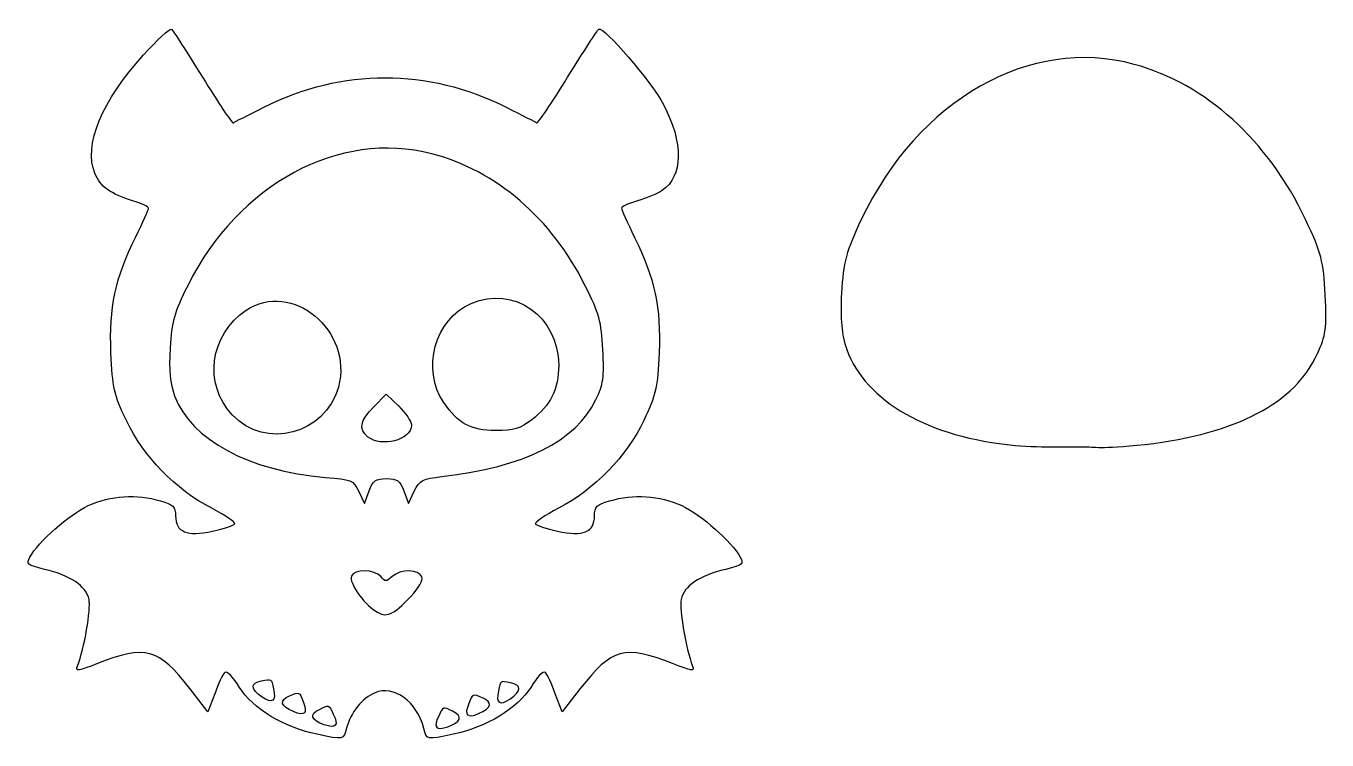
# Model space of a CAD drawing. Header units: centimetres. Extents: x -14.6 to -2, y 0.1 to 7.
import ezdxf

# ---------------------------------------------------------------- set-up
doc = ezdxf.new("R2010")
doc.units = ezdxf.units.CM
doc.header["$MEASUREMENT"] = 0
doc.layers.add('Layer 1', color=7, linetype='Continuous')

msp = doc.modelspace()

# ---------------------------------------------------------------- linework, layer by layer
at = {"layer": 'Layer 1'}
for points, knots in [([(-13.42898, 6.74925), (-13.83375, 6.30734), (-14.012, 5.87286), (-13.9006, 5.60549), (-13.9006, 5.60549), (-13.84861, 5.47552), (-13.74834, 5.40496), (-13.53667, 5.33811), (-13.53667, 5.33811), (-13.45126, 5.31212), (-13.38071, 5.28241), (-13.38071, 5.26756), (-13.38071, 5.26756), (-13.38071, 5.25642), (-13.43641, 5.13016), (-13.50697, 4.98533), (-13.50697, 4.98533), (-13.70378, 4.58798), (-13.7632, 4.30948), (-13.74463, 3.87128), (-13.74463, 3.87128), (-13.72977, 3.53335), (-13.71492, 3.46652), (-13.59609, 3.214), (-13.59609, 3.214), (-13.43269, 2.86864), (-13.11705, 2.54556), (-12.77169, 2.36731), (-12.77169, 2.36731), (-12.64172, 2.30047), (-12.54146, 2.22991), (-12.54887, 2.21507), (-12.54887, 2.21507), (-12.5563, 2.20393), (-12.65286, 2.17051), (-12.76426, 2.1445), (-12.76426, 2.1445), (-13.00936, 2.09251), (-13.12076, 2.13707), (-13.12076, 2.29304), (-13.12076, 2.29304), (-13.12076, 2.38218), (-13.14304, 2.40445), (-13.26559, 2.43787), (-13.26559, 2.43787), (-13.49582, 2.50844), (-13.74834, 2.48986), (-13.96373, 2.39331), (-13.96373, 2.39331), (-14.15311, 2.30418), (-14.44648, 2.04425), (-14.52818, 1.89571), (-14.52818, 1.89571), (-14.56531, 1.82885), (-14.55417, 1.81771), (-14.38707, 1.77686), (-14.38707, 1.77686), (-14.13455, 1.71746), (-13.98601, 1.61719), (-13.9563, 1.48722), (-13.9563, 1.48722), (-13.93773, 1.39068), (-14.00086, 1.0156), (-14.0677, 0.84106), (-14.0677, 0.84106), (-14.08998, 0.78907), (-14.06028, 0.7928), (-13.8746, 0.86707), (-13.8746, 0.86707), (-13.41041, 1.04902), (-13.28787, 1.0156), (-12.98336, 0.62569), (-12.98336, 0.62569), (-12.98336, 0.62569), (-12.80883, 0.39915), (-12.80883, 0.39915), (-12.80883, 0.39915), (-12.80883, 0.39915), (-12.74198, 0.5737), (-12.74198, 0.5737), (-12.74198, 0.5737), (-12.70856, 0.67024), (-12.664, 0.76308), (-12.64543, 0.78166), (-12.64543, 0.78166), (-12.62687, 0.80021), (-12.56374, 0.73708), (-12.50431, 0.63683), (-12.50431, 0.63683), (-12.37435, 0.43259), (-12.08098, 0.25061), (-11.75419, 0.18378), (-11.75419, 0.18378), (-11.49424, 0.12808), (-11.49797, 0.12808), (-11.46826, 0.2432), (-11.46826, 0.2432), (-11.43111, 0.39174), (-11.31599, 0.53655), (-11.19346, 0.58483), (-11.19346, 0.58483), (-11.01148, 0.66281), (-10.78868, 0.49943), (-10.72184, 0.23947), (-10.72184, 0.23947), (-10.69583, 0.12808), (-10.69956, 0.12808), (-10.43961, 0.18378), (-10.43961, 0.18378), (-10.11282, 0.25061), (-9.81945, 0.43259), (-9.68949, 0.63683), (-9.68949, 0.63683), (-9.63007, 0.73708), (-9.56694, 0.80021), (-9.54836, 0.78166), (-9.54836, 0.78166), (-9.52982, 0.76308), (-9.48523, 0.67024), (-9.45182, 0.5737), (-9.45182, 0.5737), (-9.45182, 0.5737), (-9.38498, 0.39915), (-9.38498, 0.39915), (-9.38498, 0.39915), (-9.38498, 0.39915), (-9.21044, 0.62569), (-9.21044, 0.62569), (-9.21044, 0.62569), (-8.90593, 1.0156), (-8.7834, 1.04902), (-8.31921, 0.86707), (-8.31921, 0.86707), (-8.13353, 0.7928), (-8.10382, 0.78907), (-8.12609, 0.84106), (-8.12609, 0.84106), (-8.19296, 1.0156), (-8.25608, 1.39068), (-8.23751, 1.48722), (-8.23751, 1.48722), (-8.2078, 1.61719), (-8.05926, 1.71746), (-7.80674, 1.77686), (-7.80674, 1.77686), (-7.63963, 1.81771), (-7.62849, 1.82885), (-7.66564, 1.89571), (-7.66564, 1.89571), (-7.74732, 2.04425), (-8.04069, 2.30418), (-8.23008, 2.39331), (-8.23008, 2.39331), (-8.44547, 2.48986), (-8.69799, 2.50844), (-8.92823, 2.43787), (-8.92823, 2.43787), (-9.05076, 2.40445), (-9.07304, 2.38218), (-9.07304, 2.29304), (-9.07304, 2.29304), (-9.07304, 2.13707), (-9.18445, 2.09251), (-9.42954, 2.1445), (-9.42954, 2.1445), (-9.54095, 2.17051), (-9.6375, 2.20393), (-9.64494, 2.21507), (-9.64494, 2.21507), (-9.65234, 2.22991), (-9.55209, 2.30047), (-9.4221, 2.36731), (-9.4221, 2.36731), (-9.07677, 2.54556), (-8.76112, 2.86864), (-8.59771, 3.214), (-8.59771, 3.214), (-8.47889, 3.46652), (-8.46402, 3.53335), (-8.44918, 3.87128), (-8.44918, 3.87128), (-8.4306, 4.30948), (-8.49003, 4.58798), (-8.68685, 4.98533), (-8.68685, 4.98533), (-8.75739, 5.13016), (-8.81311, 5.25642), (-8.81311, 5.26756), (-8.81311, 5.26756), (-8.81311, 5.28241), (-8.74255, 5.31212), (-8.65714, 5.33811), (-8.65714, 5.33811), (-8.57173, 5.36411), (-8.46402, 5.40867), (-8.41946, 5.43838), (-8.41946, 5.43838), (-8.21894, 5.57206), (-8.2115, 5.90257), (-8.40833, 6.2702), (-8.40833, 6.2702), (-8.52345, 6.4893), (-8.98393, 7.02776), (-9.03219, 6.99805), (-9.03219, 6.99805), (-9.04706, 6.98691), (-9.18075, 6.77895), (-9.33299, 6.53386), (-9.33299, 6.53386), (-9.48523, 6.28506), (-9.61893, 6.08824), (-9.63007, 6.09195), (-9.63007, 6.09195), (-9.6412, 6.09938), (-9.7749, 6.16623), (-9.92714, 6.24421), (-9.92714, 6.24421), (-10.68843, 6.62299), (-11.50538, 6.62299), (-12.26667, 6.24421), (-12.26667, 6.24421), (-12.41891, 6.16623), (-12.5526, 6.09938), (-12.56374, 6.09195), (-12.56374, 6.09195), (-12.57488, 6.08824), (-12.70856, 6.28506), (-12.86082, 6.53386), (-12.86082, 6.53386), (-13.01307, 6.77895), (-13.14675, 6.98691), (-13.16161, 6.99805), (-13.16161, 6.99805), (-13.17646, 7.00548), (-13.29901, 6.89407), (-13.42898, 6.74925)], [0, 0, 0, 0, 0.01666667, 0.01666667, 0.01666667, 0.01666667, 0.03333333, 0.03333333, 0.03333333, 0.03333333, 0.05, 0.05, 0.05, 0.05, 0.06666667, 0.06666667, 0.06666667, 0.06666667, 0.08333333, 0.08333333, 0.08333333, 0.08333333, 0.1, 0.1, 0.1, 0.1, 0.11666667, 0.11666667, 0.11666667, 0.11666667, 0.13333333, 0.13333333, 0.13333333, 0.13333333, 0.15, 0.15, 0.15, 0.15, 0.16666667, 0.16666667, 0.16666667, 0.16666667, 0.18333333, 0.18333333, 0.18333333, 0.18333333, 0.2, 0.2, 0.2, 0.2, 0.21666667, 0.21666667, 0.21666667, 0.21666667, 0.23333333, 0.23333333, 0.23333333, 0.23333333, 0.25, 0.25, 0.25, 0.25, 0.26666667, 0.26666667, 0.26666667, 0.26666667, 0.28333333, 0.28333333, 0.28333333, 0.28333333, 0.3, 0.3, 0.3, 0.3, 0.31666667, 0.31666667, 0.31666667, 0.31666667, 0.33333333, 0.33333333, 0.33333333, 0.33333333, 0.35, 0.35, 0.35, 0.35, 0.36666667, 0.36666667, 0.36666667, 0.36666667, 0.38333333, 0.38333333, 0.38333333, 0.38333333, 0.4, 0.4, 0.4, 0.4, 0.41666667, 0.41666667, 0.41666667, 0.41666667, 0.43333333, 0.43333333, 0.43333333, 0.43333333, 0.45, 0.45, 0.45, 0.45, 0.46666667, 0.46666667, 0.46666667, 0.46666667, 0.48333333, 0.48333333, 0.48333333, 0.48333333, 0.5, 0.5, 0.5, 0.5, 0.51666667, 0.51666667, 0.51666667, 0.51666667, 0.53333333, 0.53333333, 0.53333333, 0.53333333, 0.55, 0.55, 0.55, 0.55, 0.56666667, 0.56666667, 0.56666667, 0.56666667, 0.58333333, 0.58333333, 0.58333333, 0.58333333, 0.6, 0.6, 0.6, 0.6, 0.61666667, 0.61666667, 0.61666667, 0.61666667, 0.63333333, 0.63333333, 0.63333333, 0.63333333, 0.65, 0.65, 0.65, 0.65, 0.66666667, 0.66666667, 0.66666667, 0.66666667, 0.68333333, 0.68333333, 0.68333333, 0.68333333, 0.7, 0.7, 0.7, 0.7, 0.71666667, 0.71666667, 0.71666667, 0.71666667, 0.73333333, 0.73333333, 0.73333333, 0.73333333, 0.75, 0.75, 0.75, 0.75, 0.76666667, 0.76666667, 0.76666667, 0.76666667, 0.78333333, 0.78333333, 0.78333333, 0.78333333, 0.8, 0.8, 0.8, 0.8, 0.81666667, 0.81666667, 0.81666667, 0.81666667, 0.83333333, 0.83333333, 0.83333333, 0.83333333, 0.85, 0.85, 0.85, 0.85, 0.86666667, 0.86666667, 0.86666667, 0.86666667, 0.88333333, 0.88333333, 0.88333333, 0.88333333, 0.9, 0.9, 0.9, 0.9, 0.91666667, 0.91666667, 0.91666667, 0.91666667, 0.93333333, 0.93333333, 0.93333333, 0.93333333, 0.95, 0.95, 0.95, 0.95, 0.96666667, 0.96666667, 0.96666667, 0.96666667, 1, 1, 1, 1]), ([(-10.64501, 5.79224), (-10.02485, 5.63256), (-9.4864, 5.16837), (-9.16331, 4.5185), (-9.16331, 4.5185), (-9.02592, 4.24744), (-9.00734, 4.17317), (-8.9925, 3.89834), (-8.9925, 3.89834), (-8.97763, 3.63098), (-8.98877, 3.56415), (-9.05933, 3.41932), (-9.05933, 3.41932), (-9.25245, 3.01456), (-9.75376, 2.76574), (-10.54846, 2.6729), (-10.54846, 2.6729), (-10.73412, 2.65433), (-10.76013, 2.63948), (-10.81582, 2.5318), (-10.81582, 2.5318), (-10.81582, 2.5318), (-10.87152, 2.41295), (-10.87152, 2.41295), (-10.87152, 2.41295), (-10.87152, 2.41295), (-10.9161, 2.5355), (-10.9161, 2.5355), (-10.9161, 2.5355), (-10.95322, 2.63578), (-10.97923, 2.65433), (-11.08318, 2.65433), (-11.08318, 2.65433), (-11.18717, 2.65433), (-11.21317, 2.63578), (-11.25029, 2.5355), (-11.25029, 2.5355), (-11.25029, 2.5355), (-11.29488, 2.41295), (-11.29488, 2.41295), (-11.29488, 2.41295), (-11.29488, 2.41295), (-11.35057, 2.52807), (-11.35057, 2.52807), (-11.35057, 2.52807), (-11.40256, 2.63948), (-11.42114, 2.64692), (-11.67365, 2.66547), (-11.67365, 2.66547), (-12.42004, 2.73233), (-12.96594, 3.0257), (-13.12933, 3.45273), (-13.12933, 3.45273), (-13.1739, 3.57899), (-13.18504, 3.69411), (-13.1739, 3.91692), (-13.1739, 3.91692), (-13.15904, 4.16944), (-13.13305, 4.25857), (-13.00307, 4.5185), (-13.00307, 4.5185), (-12.51289, 5.50259), (-11.53996, 6.02619), (-10.64501, 5.79224)], [0, 0, 0, 0, 0.05882353, 0.05882353, 0.05882353, 0.05882353, 0.11764706, 0.11764706, 0.11764706, 0.11764706, 0.17647059, 0.17647059, 0.17647059, 0.17647059, 0.23529412, 0.23529412, 0.23529412, 0.23529412, 0.29411765, 0.29411765, 0.29411765, 0.29411765, 0.35294118, 0.35294118, 0.35294118, 0.35294118, 0.41176471, 0.41176471, 0.41176471, 0.41176471, 0.47058824, 0.47058824, 0.47058824, 0.47058824, 0.52941176, 0.52941176, 0.52941176, 0.52941176, 0.58823529, 0.58823529, 0.58823529, 0.58823529, 0.64705882, 0.64705882, 0.64705882, 0.64705882, 0.70588235, 0.70588235, 0.70588235, 0.70588235, 0.76470588, 0.76470588, 0.76470588, 0.76470588, 0.82352941, 0.82352941, 0.82352941, 0.82352941, 0.88235294, 0.88235294, 0.88235294, 0.88235294, 1, 1, 1, 1]), ([(-12.43862, 4.28085), (-12.79141, 4.03947), (-12.85454, 3.56785), (-12.57231, 3.27078), (-12.57231, 3.27078), (-12.25296, 2.92912), (-11.67365, 3.08139), (-11.5474, 3.53814), (-11.5474, 3.53814), (-11.40256, 4.08403), (-12.00044, 4.57793), (-12.43862, 4.28085)], [0, 0, 0, 0, 0.25, 0.25, 0.25, 0.25, 0.5, 0.5, 0.5, 0.5, 1, 1, 1, 1]), ([(-10.26623, 4.34769), (-10.61529, 4.19544), (-10.74899, 3.70898), (-10.52989, 3.3896), (-10.52989, 3.3896), (-10.39249, 3.18537), (-10.26623, 3.11851), (-10.02855, 3.11851), (-10.02855, 3.11851), (-9.85031, 3.11851), (-9.79091, 3.13709), (-9.67949, 3.22249), (-9.67949, 3.22249), (-9.49754, 3.35989), (-9.41954, 3.51959), (-9.41954, 3.74981), (-9.41954, 3.74981), (-9.41954, 4.22143), (-9.85404, 4.52594), (-10.26623, 4.34769)], [0, 0, 0, 0, 0.16666667, 0.16666667, 0.16666667, 0.16666667, 0.33333333, 0.33333333, 0.33333333, 0.33333333, 0.5, 0.5, 0.5, 0.5, 0.66666667, 0.66666667, 0.66666667, 0.66666667, 1, 1, 1, 1]), ([(-11.20574, 3.34875), (-11.33943, 3.21135), (-11.35428, 3.13338), (-11.26516, 3.05911), (-11.26516, 3.05911), (-11.13517, 2.95143), (-10.84183, 3.0257), (-10.84183, 3.1705), (-10.84183, 3.1705), (-10.84183, 3.20765), (-10.89753, 3.28562), (-10.96436, 3.35248), (-10.96436, 3.35248), (-10.96436, 3.35248), (-11.08691, 3.47131), (-11.08691, 3.47131), (-11.08691, 3.47131), (-11.08691, 3.47131), (-11.20574, 3.34875), (-11.20574, 3.34875)], [0, 0, 0, 0, 0.16666667, 0.16666667, 0.16666667, 0.16666667, 0.33333333, 0.33333333, 0.33333333, 0.33333333, 0.5, 0.5, 0.5, 0.5, 0.66666667, 0.66666667, 0.66666667, 0.66666667, 1, 1, 1, 1]), ([(-11.13891, 1.70738), (-11.09432, 1.65539), (-11.08318, 1.65539), (-11.02749, 1.70738), (-11.02749, 1.70738), (-10.94579, 1.78165), (-10.77127, 1.77795), (-10.74155, 1.70368), (-10.74155, 1.70368), (-10.73042, 1.67026), (-10.76754, 1.5997), (-10.84554, 1.51799), (-10.84554, 1.51799), (-11.02749, 1.32861), (-11.08318, 1.30633), (-11.18717, 1.37319), (-11.18717, 1.37319), (-11.30972, 1.45116), (-11.44712, 1.64798), (-11.42114, 1.71111), (-11.42114, 1.71111), (-11.39513, 1.78165), (-11.1983, 1.77795), (-11.13891, 1.70738)], [0, 0, 0, 0, 0.14285714, 0.14285714, 0.14285714, 0.14285714, 0.28571429, 0.28571429, 0.28571429, 0.28571429, 0.42857143, 0.42857143, 0.42857143, 0.42857143, 0.57142857, 0.57142857, 0.57142857, 0.57142857, 0.71428571, 0.71428571, 0.71428571, 0.71428571, 1, 1, 1, 1]), ([(-12.29188, 0.69903), (-12.39999, 0.67725), (-12.39888, 0.61854), (-12.28445, 0.54248), (-12.28445, 0.54248), (-12.18549, 0.4767), (-12.14742, 0.50046), (-12.17435, 0.62092), (-12.17435, 0.62092), (-12.192, 0.72184), (-12.192, 0.72184), (-12.29188, 0.69903)], [0, 0, 0, 0, 0.25, 0.25, 0.25, 0.25, 0.5, 0.5, 0.5, 0.5, 1, 1, 1, 1]), ([(-9.88356, 0.68006), (-9.77545, 0.65826), (-9.77657, 0.59957), (-9.891, 0.5235), (-9.891, 0.5235), (-9.98995, 0.45773), (-10.02805, 0.48146), (-10.00109, 0.60193), (-10.00109, 0.60193), (-9.98344, 0.70284), (-9.98344, 0.70284), (-9.88356, 0.68006)], [0, 0, 0, 0, 0.25, 0.25, 0.25, 0.25, 0.5, 0.5, 0.5, 0.5, 1, 1, 1, 1]), ([(-12.01883, 0.55428), (-12.12085, 0.51242), (-12.10863, 0.45498), (-11.98187, 0.40198), (-11.98187, 0.40198), (-11.87225, 0.35616), (-11.83936, 0.38666), (-11.88863, 0.49985), (-11.88863, 0.49985), (-11.92509, 0.59558), (-11.92509, 0.59558), (-12.01883, 0.55428)], [0, 0, 0, 0, 0.25, 0.25, 0.25, 0.25, 0.5, 0.5, 0.5, 0.5, 1, 1, 1, 1]), ([(-10.15661, 0.5353), (-10.05459, 0.49345), (-10.06681, 0.43601), (-10.19358, 0.38301), (-10.19358, 0.38301), (-10.30322, 0.33716), (-10.33611, 0.36769), (-10.28681, 0.48085), (-10.28681, 0.48085), (-10.25038, 0.57661), (-10.25038, 0.57661), (-10.15661, 0.5353)], [0, 0, 0, 0, 0.25, 0.25, 0.25, 0.25, 0.5, 0.5, 0.5, 0.5, 1, 1, 1, 1]), ([(-11.73059, 0.42423), (-11.82979, 0.37603), (-11.81396, 0.31948), (-11.68411, 0.27456), (-11.68411, 0.27456), (-11.57182, 0.23574), (-11.54091, 0.26826), (-11.59722, 0.37812), (-11.59722, 0.37812), (-11.63963, 0.47138), (-11.63963, 0.47138), (-11.73059, 0.42423)], [0, 0, 0, 0, 0.25, 0.25, 0.25, 0.25, 0.5, 0.5, 0.5, 0.5, 1, 1, 1, 1]), ([(-10.44485, 0.40526), (-10.34566, 0.35703), (-10.36148, 0.30049), (-10.49134, 0.25559), (-10.49134, 0.25559), (-10.60365, 0.21675), (-10.63453, 0.24929), (-10.57823, 0.35915), (-10.57823, 0.35915), (-10.53581, 0.45238), (-10.53581, 0.45238), (-10.44485, 0.40526)], [0, 0, 0, 0, 0.25, 0.25, 0.25, 0.25, 0.5, 0.5, 0.5, 0.5, 1, 1, 1, 1])]:
    msp.add_open_spline(points, degree=3, knots=knots, dxfattribs=at)
at = {"layer": 'Layer 1', "color": 7}
msp.add_open_spline([(-3.86075, 6.65742), (-3.16764, 6.4694), (-2.56596, 5.92271), (-2.2048, 5.15723), (-2.2048, 5.15723), (-2.05126, 4.83772), (-2.0306, 4.75041), (-2.0139, 4.42672), (-2.0139, 4.42672), (-1.99723, 4.1116), (-2.00975, 4.03288), (-2.08859, 3.86244), (-2.08859, 3.86244), (-2.30434, 3.3855), (-2.86472, 3.09256), (-3.75288, 2.98307), (-3.75288, 2.98307), (-4.20518, 2.93931), (-4.23421, 2.9613), (-4.35041, 2.9613), (-4.35041, 2.9613), (-4.46662, 2.9613), (-4.72802, 2.95249), (-5.01031, 2.97447), (-5.01031, 2.97447), (-5.84443, 3.05321), (-6.45448, 3.39868), (-6.63705, 3.90181), (-6.63705, 3.90181), (-6.68689, 4.05048), (-6.69941, 4.18613), (-6.68689, 4.44849), (-6.68689, 4.44849), (-6.67041, 4.74602), (-6.64123, 4.85092), (-6.496, 5.15723), (-6.496, 5.15723), (-5.94812, 6.31634), (-4.86092, 6.93317), (-3.86075, 6.65742)], degree=3, knots=[0, 0, 0, 0, 0.09090909, 0.09090909, 0.09090909, 0.09090909, 0.18181818, 0.18181818, 0.18181818, 0.18181818, 0.27272727, 0.27272727, 0.27272727, 0.27272727, 0.36363636, 0.36363636, 0.36363636, 0.36363636, 0.45454545, 0.45454545, 0.45454545, 0.45454545, 0.54545455, 0.54545455, 0.54545455, 0.54545455, 0.63636364, 0.63636364, 0.63636364, 0.63636364, 0.72727273, 0.72727273, 0.72727273, 0.72727273, 0.81818182, 0.81818182, 0.81818182, 0.81818182, 1, 1, 1, 1], dxfattribs=at)

doc.saveas('drawing.dxf')
